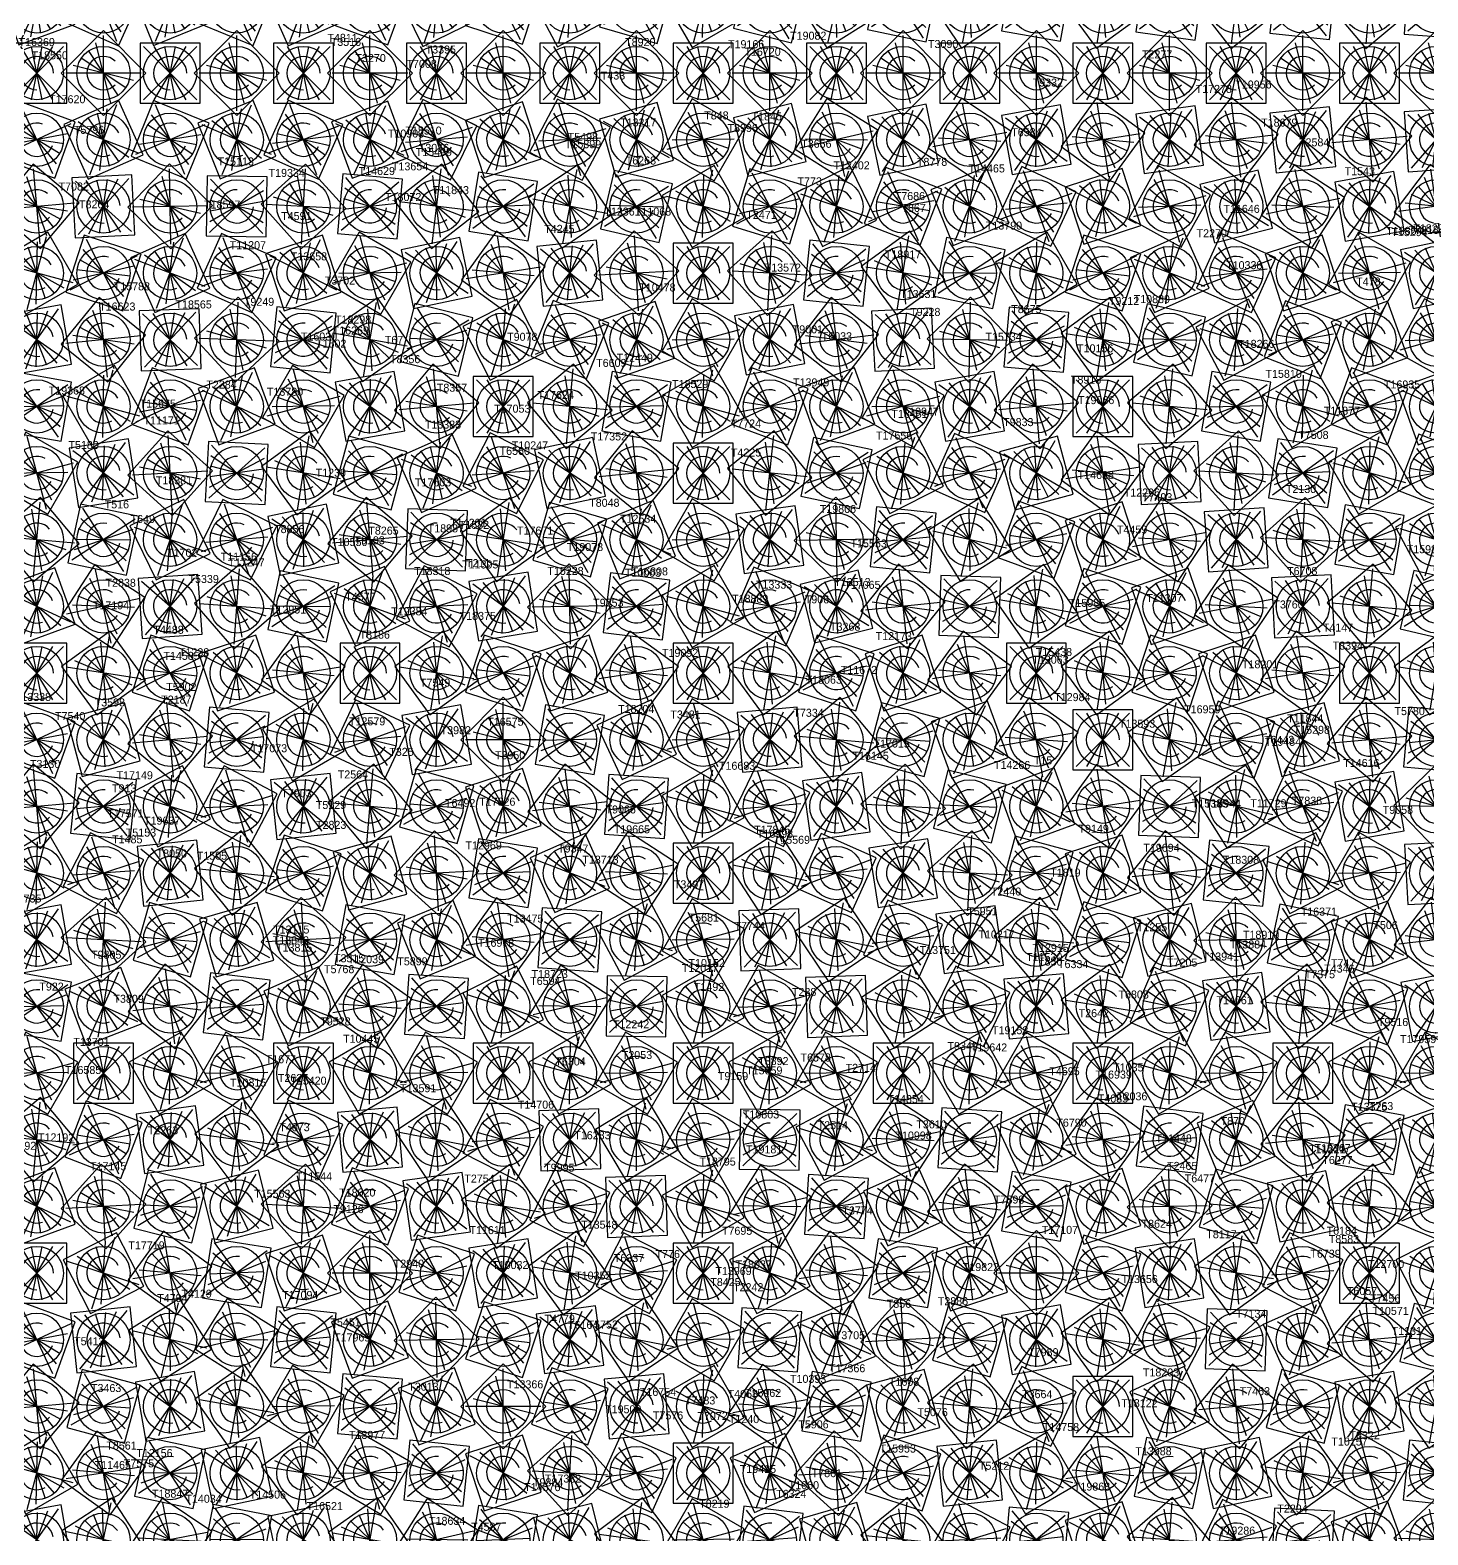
# Model space of a CAD drawing. Header units: metres. Extents: x -45 to 15052, y -45 to 15012.
# Drawn here: x 1990 to 4088, y 2307 to 4564 of the extents above; entities that cross this region are included whole.
import ezdxf

# ---------------------------------------------------------------- set-up
doc = ezdxf.new("R2010")
doc.units = ezdxf.units.M
for name, color, linetype in [('L0', 1, 'Continuous'), ('L1', 2, 'Continuous'), ('L10', 4, 'Continuous'), ('L11', 5, 'Continuous'), ('L2', 3, 'Continuous'), ('L3', 4, 'Continuous'), ('L4', 5, 'Continuous'), ('L5', 6, 'Continuous'), ('L6', 7, 'Continuous'), ('L7', 1, 'Continuous'), ('L8', 2, 'Continuous'), ('L9', 3, 'Continuous')]:
    doc.layers.add(name, color=color, linetype=linetype)

# ---------------------------------------------------------------- blocks, each defined once
blk = doc.blocks.new('CELL')
for p, q in [((-40, -40), (40, 40)), ((40, -40), (-40, 40)), ((-24, -40), (24, 40)), ((24, -40), (-24, 40)), ((-8, -40), (8, 40)), ((8, -40), (-8, 40))]:
    blk.add_line(p, q)
blk.add_lwpolyline([(-45, -45), (45, -45), (45, 45), (-45, 45)], close=True)
blk.add_circle((0, 0), 40)
blk.add_arc((0, 0), 25, 0, 270)

msp = doc.modelspace()

# ---------------------------------------------------------------- block references
at = {"layer": 'L0'}
for p, rotation in [((2600, 4600), 26), ((3800, 4600), 38), ((2700, 4500), 45), ((3900, 4500), 45), ((2800, 4400), 62), ((4000, 4400), 50), ((4100, 4300), 53), ((2900, 4300), 77.00000000000001), ((3100, 4100), 11), ((2000, 4000), 80), ((3200, 4000), 20), ((2100, 3900), 9), ((3300, 3900), 27), ((2200, 3800), 26), ((3400, 3800), 32), ((2300, 3700), 41), ((3500, 3700), 35), ((2400, 3600), 54), ((3600, 3600), 36), ((2500, 3500), 65), ((3700, 3500), 35), ((2600, 3400), 74), ((3800, 3400), 32), ((2700, 3300), 81), ((3900, 3300), 27), ((4000, 3200), 20), ((2800, 3200), 86.00000000000001), ((2900, 3100), 89), ((4100, 3100), 11), ((3100, 2900), 89), ((2000, 2800), 20), ((3200, 2800), 86.00000000000001), ((2100, 2700), 27), ((3300, 2700), 81), ((2200, 2600), 32), ((3400, 2600), 74), ((2300, 2500), 35), ((3500, 2500), 65), ((2400, 2400), 36), ((3600, 2400), 54), ((2500, 2300), 35), ((3700, 2300), 41)]:
    msp.add_blockref('CELL', p, dxfattribs=dict(at, rotation=rotation))
for p in [(3000, 4200), (3000, 3000)]:
    msp.add_blockref('CELL', p, dxfattribs=at)
at = {"layer": 'L1'}
for p, rotation in [((2700, 4600), 72), ((3900, 4600), 84), ((2900, 4400), 16), ((4100, 4400), 4), ((3000, 4300), 30), ((3100, 4200), 42), ((3200, 4100), 52.00000000000001), ((2000, 4100), 10), ((2100, 4000), 30), ((3300, 4000), 59.99999999999999), ((2200, 3900), 48), ((3400, 3900), 66), ((2300, 3800), 64), ((3500, 3800), 70), ((2400, 3700), 78), ((3600, 3700), 72), ((3700, 3600), 72), ((2600, 3500), 10), ((3800, 3500), 70), ((2700, 3400), 18), ((3900, 3400), 66), ((2800, 3300), 24), ((4000, 3300), 59.99999999999999), ((2900, 3200), 28), ((4100, 3200), 52.00000000000001), ((3000, 3100), 30), ((3100, 3000), 30), ((2000, 2900), 40), ((3200, 2900), 28), ((2100, 2800), 48), ((3300, 2800), 24), ((2200, 2700), 54), ((3400, 2700), 18), ((2300, 2600), 58), ((3500, 2600), 10), ((2400, 2500), 59.99999999999999), ((2500, 2400), 59.99999999999999), ((3700, 2400), 78), ((2600, 2300), 58), ((3800, 2300), 64)]:
    msp.add_blockref('CELL', p, dxfattribs=dict(at, rotation=rotation))
for p in [(2800, 4500), (4000, 4500), (2500, 3600), (3600, 2500)]:
    msp.add_blockref('CELL', p, dxfattribs=at)
at = {"layer": 'L10'}
for p, rotation in [((2400, 4600), 24), ((3600, 4600), 36), ((2500, 4500), 45), ((3700, 4500), 45), ((2600, 4400), 64), ((3800, 4400), 52.00000000000001), ((3900, 4300), 57.00000000000001), ((2700, 4300), 81), ((2800, 4200), 6), ((4000, 4200), 59.99999999999999), ((2900, 4100), 19), ((4100, 4100), 61), ((3000, 4000), 30), ((3100, 3900), 39), ((2000, 3800), 40), ((3200, 3800), 46), ((2100, 3700), 57.00000000000001), ((3300, 3700), 51), ((2200, 3600), 72), ((3400, 3600), 54), ((2300, 3500), 85), ((3500, 3500), 55), ((3600, 3400), 54), ((2400, 3400), 6), ((3700, 3300), 51), ((2500, 3300), 15), ((2600, 3200), 22), ((3800, 3200), 46), ((2700, 3100), 27), ((3900, 3100), 39), ((2800, 3000), 30), ((4000, 3000), 30), ((2900, 2900), 31), ((4100, 2900), 19), ((3000, 2800), 30), ((3100, 2700), 27), ((2000, 2600), 70), ((3200, 2600), 22), ((2100, 2500), 75.00000000000001), ((3300, 2500), 15), ((2200, 2400), 78), ((3400, 2400), 6), ((2300, 2300), 79), ((3500, 2300), 85)]:
    msp.add_blockref('CELL', p, dxfattribs=dict(at, rotation=rotation))
at = {"layer": 'L11'}
for p, rotation in [((2500, 4600), 70), ((3700, 4600), 82), ((2700, 4400), 18), ((3900, 4400), 6), ((2800, 4300), 34), ((4000, 4300), 10), ((2900, 4200), 48), ((4100, 4200), 12), ((3000, 4100), 59.99999999999999), ((3100, 4000), 70), ((2000, 3900), 59.99999999999999), ((3200, 3900), 78), ((2100, 3800), 78), ((3300, 3800), 84), ((2200, 3700), 4), ((3400, 3700), 87.99999999999999), ((2300, 3600), 18), ((2400, 3500), 30), ((2500, 3400), 40), ((3700, 3400), 87.99999999999999), ((2600, 3300), 48), ((3800, 3300), 84), ((2700, 3200), 54), ((3900, 3200), 78), ((2800, 3100), 58), ((4000, 3100), 70), ((2900, 3000), 59.99999999999999), ((4100, 3000), 59.99999999999999), ((3000, 2900), 59.99999999999999), ((3100, 2800), 58), ((3200, 2700), 54), ((3300, 2600), 48), ((2100, 2600), 6), ((2200, 2500), 10), ((3400, 2500), 40), ((3500, 2400), 30), ((2300, 2400), 12), ((2400, 2300), 12), ((3600, 2300), 18)]:
    msp.add_blockref('CELL', p, dxfattribs=dict(at, rotation=rotation))
for p in [(2600, 4500), (3800, 4500), (3500, 3600), (3600, 3500), (2000, 2700)]:
    msp.add_blockref('CELL', p, dxfattribs=at)
at = {"layer": 'L2'}
for p, rotation in [((2800, 4600), 28), ((4000, 4600), 40), ((2900, 4500), 45), ((4100, 4500), 45), ((3000, 4400), 59.99999999999999), ((3100, 4300), 73), ((2000, 4200), 30), ((3200, 4200), 84), ((2100, 4100), 51), ((3300, 4100), 3), ((2200, 4000), 70), ((3400, 4000), 10), ((3500, 3900), 15), ((2300, 3900), 87), ((2400, 3800), 12), ((3600, 3800), 18), ((2500, 3700), 25), ((3700, 3700), 19), ((2600, 3600), 36), ((3800, 3600), 18), ((2700, 3500), 45), ((3900, 3500), 15), ((2800, 3400), 52.00000000000001), ((4000, 3400), 10), ((2900, 3300), 57.00000000000001), ((4100, 3300), 3), ((3000, 3200), 59.99999999999999), ((3100, 3100), 61), ((2000, 3000), 59.99999999999999), ((3200, 3000), 59.99999999999999), ((2100, 2900), 68.99999999999999), ((3300, 2900), 57.00000000000001), ((2200, 2800), 76), ((3400, 2800), 52.00000000000001), ((3500, 2700), 45), ((2300, 2700), 81), ((2400, 2600), 84), ((3600, 2600), 36), ((3700, 2500), 25), ((2500, 2500), 85), ((2600, 2400), 84), ((3800, 2400), 12), ((2700, 2300), 81), ((3900, 2300), 87)]:
    msp.add_blockref('CELL', p, dxfattribs=dict(at, rotation=rotation))
at = {"layer": 'L3'}
for p, rotation in [((2900, 4600), 74), ((4100, 4600), 86.00000000000001), ((3100, 4400), 14), ((2000, 4300), 50), ((3200, 4300), 26), ((2100, 4200), 72), ((3300, 4200), 36), ((3400, 4100), 43.99999999999999), ((2200, 4100), 2), ((3500, 4000), 50), ((2300, 4000), 20), ((2400, 3900), 36), ((3600, 3900), 54), ((2500, 3800), 50), ((3700, 3800), 56), ((2600, 3700), 62), ((3800, 3700), 56), ((2700, 3600), 72), ((3900, 3600), 54), ((2800, 3500), 80), ((4000, 3500), 50), ((4100, 3400), 43.99999999999999), ((2900, 3400), 86.00000000000001), ((3100, 3200), 2), ((2000, 3100), 80), ((3200, 3100), 2), ((2200, 2900), 8), ((3400, 2900), 86.00000000000001), ((2300, 2800), 14), ((3500, 2800), 80), ((2400, 2700), 18), ((3600, 2700), 72), ((2500, 2600), 20), ((3700, 2600), 62), ((2600, 2500), 20), ((3800, 2500), 50), ((3900, 2400), 36), ((2700, 2400), 18), ((2800, 2300), 14), ((4000, 2300), 20)]:
    msp.add_blockref('CELL', p, dxfattribs=dict(at, rotation=rotation))
for p in [(3000, 4500), (3000, 3300), (2100, 3000), (3300, 3000)]:
    msp.add_blockref('CELL', p, dxfattribs=at)
at = {"layer": 'L4'}
for p, rotation in [((3000, 4600), 30), ((3100, 4500), 45), ((2000, 4400), 70), ((3200, 4400), 58), ((3300, 4300), 68.99999999999999), ((2100, 4300), 3), ((2200, 4200), 24), ((3400, 4200), 78), ((2300, 4100), 43.00000000000001), ((3500, 4100), 85), ((2400, 4000), 59.99999999999999), ((2500, 3900), 75.00000000000001), ((3700, 3900), 3), ((2600, 3800), 87.99999999999999), ((3800, 3800), 4), ((2700, 3700), 9), ((3900, 3700), 3), ((2800, 3600), 18), ((2900, 3500), 25), ((4100, 3500), 85), ((3000, 3400), 30), ((3100, 3300), 33), ((2000, 3200), 10), ((3200, 3200), 34), ((3300, 3100), 33), ((2100, 3100), 21), ((2200, 3000), 30), ((3400, 3000), 30), ((2300, 2900), 37), ((3500, 2900), 25), ((2400, 2800), 42), ((3600, 2800), 18), ((2500, 2700), 45), ((3700, 2700), 9), ((2600, 2600), 46), ((3800, 2600), 87.99999999999999), ((2700, 2500), 45), ((3900, 2500), 75.00000000000001), ((2800, 2400), 42), ((4000, 2400), 59.99999999999999), ((2900, 2300), 37), ((4100, 2300), 43.00000000000001)]:
    msp.add_blockref('CELL', p, dxfattribs=dict(at, rotation=rotation))
for p in [(3600, 4000), (4000, 3600)]:
    msp.add_blockref('CELL', p, dxfattribs=at)
at = {"layer": 'L5'}
for p, rotation in [((3100, 4600), 76), ((2100, 4400), 24), ((3300, 4400), 12), ((2200, 4300), 46), ((3400, 4300), 22), ((2300, 4200), 66), ((3500, 4200), 30), ((3600, 4100), 36), ((2400, 4100), 84), ((3700, 4000), 40), ((2500, 4000), 10), ((2600, 3900), 24), ((3800, 3900), 42), ((2700, 3800), 36), ((3900, 3800), 42), ((2800, 3700), 46), ((4000, 3700), 40), ((2900, 3600), 54), ((4100, 3600), 36), ((3000, 3500), 59.99999999999999), ((3100, 3400), 64), ((2000, 3300), 30), ((3200, 3300), 66), ((2100, 3200), 42), ((3300, 3200), 66), ((2200, 3100), 52.00000000000001), ((3400, 3100), 64), ((2300, 3000), 59.99999999999999), ((3500, 3000), 59.99999999999999), ((2400, 2900), 66), ((3600, 2900), 54), ((2500, 2800), 70), ((3700, 2800), 46), ((2600, 2700), 72), ((3800, 2700), 36), ((2700, 2600), 72), ((3900, 2600), 24), ((2800, 2500), 70), ((4000, 2500), 10), ((2900, 2400), 66), ((4100, 2400), 84), ((3000, 2300), 59.99999999999999)]:
    msp.add_blockref('CELL', p, dxfattribs=dict(at, rotation=rotation))
for p in [(2000, 4500), (3200, 4500)]:
    msp.add_blockref('CELL', p, dxfattribs=at)
at = {"layer": 'L6'}
for p, rotation in [((2000, 4600), 20), ((3200, 4600), 32), ((2100, 4500), 45), ((3300, 4500), 45), ((2200, 4400), 68), ((3400, 4400), 56), ((3500, 4300), 65), ((2300, 4300), 89), ((2400, 4200), 18), ((3600, 4200), 72), ((2500, 4100), 35), ((3700, 4100), 77.00000000000001), ((2600, 4000), 50), ((3800, 4000), 80), ((2700, 3900), 63), ((3900, 3900), 81), ((2800, 3800), 74), ((4000, 3800), 80), ((2900, 3700), 83.00000000000001), ((4100, 3700), 77.00000000000001), ((3100, 3500), 5), ((2000, 3400), 50), ((3200, 3400), 8), ((2100, 3300), 63), ((3300, 3300), 9), ((2200, 3200), 74), ((3400, 3200), 8), ((2300, 3100), 83.00000000000001), ((3500, 3100), 5), ((2500, 2900), 5), ((3700, 2900), 83.00000000000001), ((2600, 2800), 8), ((3800, 2800), 74), ((3900, 2700), 63), ((2700, 2700), 9), ((2800, 2600), 8), ((4000, 2600), 50), ((4100, 2500), 35), ((2900, 2500), 5), ((3100, 2300), 83.00000000000001)]:
    msp.add_blockref('CELL', p, dxfattribs=dict(at, rotation=rotation))
for p in [(3000, 3600), (2400, 3000), (3600, 3000), (3000, 2400)]:
    msp.add_blockref('CELL', p, dxfattribs=at)
at = {"layer": 'L7'}
for p, rotation in [((2100, 4600), 66), ((3300, 4600), 78), ((2300, 4400), 22), ((3500, 4400), 10), ((2400, 4300), 42), ((3600, 4300), 18), ((2500, 4200), 59.99999999999999), ((3700, 4200), 24), ((2600, 4100), 76), ((3800, 4100), 28), ((3900, 4000), 30), ((2800, 3900), 12), ((4000, 3900), 30), ((4100, 3800), 28), ((2900, 3800), 22), ((3000, 3700), 30), ((3100, 3600), 36), ((2000, 3500), 70), ((3200, 3500), 40), ((3300, 3400), 42), ((2100, 3400), 84), ((3400, 3300), 42), ((2200, 3300), 6), ((2300, 3200), 16), ((3500, 3200), 40), ((3600, 3100), 36), ((2400, 3100), 24), ((2500, 3000), 30), ((3700, 3000), 30), ((2600, 2900), 34), ((3800, 2900), 22), ((2700, 2800), 36), ((3900, 2800), 12), ((2800, 2700), 36), ((2900, 2600), 34), ((4100, 2600), 76), ((3000, 2500), 30), ((3100, 2400), 24), ((2000, 2300), 10), ((3200, 2300), 16)]:
    msp.add_blockref('CELL', p, dxfattribs=dict(at, rotation=rotation))
for p in [(2200, 4500), (3400, 4500), (2700, 4000), (4000, 2700)]:
    msp.add_blockref('CELL', p, dxfattribs=at)
at = {"layer": 'L8'}
for p, rotation in [((2200, 4600), 22), ((3400, 4600), 34), ((2300, 4500), 45), ((3500, 4500), 45), ((2400, 4400), 66), ((3600, 4400), 54), ((3700, 4300), 61), ((2500, 4300), 85), ((2600, 4200), 12), ((3800, 4200), 66), ((2700, 4100), 27), ((3900, 4100), 68.99999999999999), ((2800, 4000), 40), ((4000, 4000), 70), ((2900, 3900), 51), ((4100, 3900), 68.99999999999999), ((3000, 3800), 59.99999999999999), ((3100, 3700), 67.00000000000001), ((3200, 3600), 72), ((2100, 3500), 15), ((3300, 3500), 75.00000000000001), ((2200, 3400), 28), ((3400, 3400), 76), ((2300, 3300), 39), ((3500, 3300), 75.00000000000001), ((2400, 3200), 48), ((3600, 3200), 72), ((2500, 3100), 55), ((3700, 3100), 67.00000000000001), ((2600, 3000), 59.99999999999999), ((3800, 3000), 59.99999999999999), ((2700, 2900), 63), ((3900, 2900), 51), ((2800, 2800), 64), ((4000, 2800), 40), ((2900, 2700), 63), ((4100, 2700), 27), ((3000, 2600), 59.99999999999999), ((3100, 2500), 55), ((2000, 2400), 30), ((3200, 2400), 48), ((2100, 2300), 33), ((3300, 2300), 39)]:
    msp.add_blockref('CELL', p, dxfattribs=dict(at, rotation=rotation))
msp.add_blockref('CELL', (2000, 3600), dxfattribs=at)
at = {"layer": 'L9'}
for p, rotation in [((2300, 4600), 68), ((3500, 4600), 80), ((2500, 4400), 20), ((3700, 4400), 8), ((2600, 4300), 38), ((3800, 4300), 14), ((2700, 4200), 54), ((3900, 4200), 18), ((2800, 4100), 68), ((4000, 4100), 20), ((2900, 4000), 80), ((4100, 4000), 20), ((3100, 3800), 8), ((2000, 3700), 20), ((3200, 3700), 14), ((2100, 3600), 36), ((3300, 3600), 18), ((2200, 3500), 50), ((3400, 3500), 20), ((2300, 3400), 62), ((3500, 3400), 20), ((2400, 3300), 72), ((3600, 3300), 18), ((2500, 3200), 80), ((3700, 3200), 14), ((2600, 3100), 86.00000000000001), ((3800, 3100), 8), ((2800, 2900), 2), ((4000, 2900), 80), ((2900, 2800), 2), ((4100, 2800), 68), ((3100, 2600), 86.00000000000001), ((2000, 2500), 50), ((3200, 2500), 80), ((2100, 2400), 54), ((3300, 2400), 72), ((2200, 2300), 56), ((3400, 2300), 62)]:
    msp.add_blockref('CELL', p, dxfattribs=dict(at, rotation=rotation))
for p in [(2400, 4500), (3600, 4500), (3000, 3900), (2700, 3000), (3900, 3000), (3000, 2700)]:
    msp.add_blockref('CELL', p, dxfattribs=at)

# ---------------------------------------------------------------- texts
at = {"layer": 'L3'}
for s, p in [('T19082', (3130.5, 4550)), ('T16369', (1972.6, 4540.5)), ('T4811', (2436.1, 4546.8)), ('T3516', (2441.1, 4540.7)), ('T3395', (2583.5, 4529.3)), ('T8920', (2882.9, 4540.5)), ('T19166', (3037.3, 4537.3)), ('T16720', (3061.9, 4525.9)), ('T3090', (3337.4, 4537.5)), ('T18550', (1992.2, 4520.6)), ('T3270', (2478.2, 4516.5)), ('T7008', (2554.8, 4507.8)), ('T2277', (3658.5, 4521.9)), ('T433', (2846.4, 4490.3)), ('T9332', (3494.4, 4479.7)), ('T17278', (3739.1, 4470.2)), ('T19956', (3798.6, 4476.8)), ('T17620', (2018.5, 4454.7)), ('T13217', (2875.3, 4419.9)), ('T848', (3001.6, 4430.4)), ('T1845', (3072.7, 4429)), ('T18679', (3837.4, 4419.7)), ('T5796', (2055.6, 4408.8)), ('T10903', (2526.8, 4403.3)), ('T18510', (2553.1, 4407.8)), ('T5498', (2796.7, 4398.3)), ('T8996', (3036.6, 4411.6)), ('T6584', (3462.3, 4405.3)), ('T2584', (3894.2, 4390.1)), ('T15499', (2568.6, 4375.4)), ('T3076', (2573.2, 4381.8)), ('T15899', (2792.5, 4387.3)), ('T3656', (3147.1, 4387.9)), ('T15113', (2271.3, 4361.4)), ('T14629', (2483, 4347.1)), ('T13654', (2532.9, 4354)), ('T6268', (2883.8, 4362.8)), ('T12402', (3195.5, 4355.6)), ('T8778', (3320.8, 4360.8)), ('T14465', (3398.3, 4350.9)), ('T1543', (3962.7, 4346.7)), ('T7082', (2032.6, 4323.8)), ('T19334', (2347.8, 4344.2)), ('T773', (3141.6, 4331.5)), ('T18072', (2522.6, 4308)), ('T11843', (2594.1, 4318.4)), ('T7686', (3287.5, 4309.5)), ('T8264', (2063.3, 4297.1)), ('T18597', (2251, 4296.8)), ('T4591', (2366.7, 4279.5)), ('T12361', (2851.7, 4286.2)), ('T11068', (2897.5, 4286.2)), ('T2471', (3064.8, 4281.2)), ('T867', (3297.5, 4291.7)), ('T11646', (3780.8, 4290.3)), ('T4245', (2761.5, 4260.3)), ('T13790', (3424.2, 4265.2)), ('T1886', (4025.1, 4257.3)), ('T15294', (4032.8, 4255.4)), ('T7018', (4058.7, 4258.7)), ('T18224', (4065.8, 4261.1)), ('T11207', (2289.5, 4235.8)), ('T2270', (3740.5, 4253.7)), ('T13658', (2381.2, 4219)), ('T18917', (3272.7, 4221.9)), ('T13572', (3092.3, 4202.2)), ('T10338', (3784.8, 4205.8)), ('T15788', (2115.4, 4174.1)), ('T3702', (2432.1, 4182.7)), ('T10478', (2904.1, 4172.4)), ('T478', (3980, 4181.3)), ('T16623', (2093.5, 4143.8)), ('T18565', (2208.1, 4146.9)), ('T9249', (2310.7, 4150.9)), ('T13631', (3295.6, 4162.5)), ('T9212', (3608.9, 4152.1)), ('T10889', (3646.1, 4154.9)), ('T18298', (2447.4, 4124.3)), ('T9228', (3310.5, 4135.7)), ('T8675', (3462.3, 4139.9)), ('T16030', (2396.3, 4098.8)), ('T16269', (2444, 4107.8)), ('T9078', (2705.8, 4098.4)), ('T9001', (3134.4, 4109.6)), ('T6033', (3177.9, 4099.2)), ('T15734', (3423.6, 4098.5)), ('T1502', (2419, 4088.2)), ('T67', (2522.2, 4093.7)), ('T10156', (3561.1, 4081.1)), ('T18266', (3802.9, 4087.8)), ('T8356', (2530, 4064.8)), ('T6609', (2839.4, 4059.2)), ('T12449', (2870.1, 4067)), ('T13949', (3134.9, 4030)), ('T8918', (3551.9, 4034)), ('T15810', (3843.9, 4042.8)), ('T19368', (2017.8, 4017.8)), ('T2284', (2254.4, 4026.7)), ('T13780', (2345.3, 4015.9)), ('T8357', (2600.3, 4022)), ('T17624', (2751.5, 4011.1)), ('T18529', (2953.3, 4027.6)), ('T16935', (4021.7, 4026.9)), ('T15675', (2154.3, 3998.2)), ('T17053', (2686.3, 3990.6)), ('T10947', (3299.3, 3986.1)), ('T19066', (3562.6, 4003.4)), ('T11877', (3931.4, 3987.5)), ('T11171', (2160.1, 3972.9)), ('T13383', (2582.3, 3966.7)), ('T7724', (3041.4, 3968.3)), ('T18451', (3282.4, 3982.8)), ('T9833', (3450.2, 3970.4)), ('T17352', (2831.3, 3948.9)), ('T17656', (3259.3, 3950.3)), ('T7508', (3893.1, 3951.2)), ('T5180', (2047.4, 3936.1)), ('T6560', (2694.5, 3927.2)), ('T10247', (2712.8, 3935.6)), ('T4225', (3041.6, 3924.8)), ('T1239', (2418.5, 3894.5)), ('T18381', (2178.6, 3883.1)), ('T17603', (2567.3, 3880)), ('T14638', (3562, 3891)), ('T8048', (2828.9, 3849.4)), ('T12296', (3631.2, 3864.8)), ('T7493', (3658.5, 3857.8)), ('T2130', (3874.5, 3870.1)), ('T516', (2101.8, 3847)), ('T649', (2140.7, 3825.1)), ('T12534', (2875.2, 3825.5)), ('T19806', (3175, 3840.1)), ('T8856', (2356.1, 3809.9)), ('T8265', (2497.5, 3807.6)), ('T18987', (2586.6, 3811)), ('T14201', (2620.4, 3819.4)), ('T1582', (2633.2, 3816.3)), ('T17671', (2720.7, 3807.7)), ('T4459', (3621, 3809.2)), ('T10550', (2441.7, 3790.5)), ('T9103', (2476.7, 3793.2)), ('T19078', (2795.4, 3783.1)), ('T15553', (3221.1, 3788.4)), ('T1702', (2195.4, 3774.4)), ('T11156', (2275.9, 3768.5)), ('T17247', (2287.5, 3759.9)), ('T211', (2644.1, 3758.9)), ('T15983', (4055.8, 3779.8)), ('T5339', (2227.6, 3735.1)), ('T18318', (2566.2, 3747)), ('T11395', (2638.3, 3756.9)), ('T15228', (2766.2, 3747.2)), ('T10003', (2882.5, 3744.4)), ('T16808', (2892.7, 3746.5)), ('T6708', (3876.3, 3747)), ('T2838', (2103.1, 3729.4)), ('T13333', (3079.2, 3726.6)), ('T13513', (3196.8, 3730.5)), ('T17065', (3211.7, 3726.3)), ('T17194', (2084.1, 3695.6)), ('T4577', (2462.9, 3708.5)), ('T9753', (2834.9, 3699.4)), ('T18889', (3043.4, 3705.5)), ('T906', (3152.5, 3704.5)), ('T15985', (3548.8, 3699.3)), ('T11307', (3664.9, 3706.4)), ('T3760', (3855.7, 3696.9)), ('T12951', (2349.8, 3689.3)), ('T19384', (2531.8, 3686.5)), ('T18375', (2634.5, 3679.7)), ('T4488', (2174.9, 3658.9)), ('T8186', (2484.4, 3651.6)), ('T3268', (3190.4, 3663.5)), ('T12173', (3258.8, 3649.4)), ('T4147', (3929.9, 3662.3)), ('T1238', (2213.3, 3625.2)), ('T19092', (2938.2, 3624.3)), ('T15438', (3499.2, 3625.6)), ('T8394', (3944.7, 3635.2)), ('T14585', (2190, 3619.8)), ('T13063', (3494, 3614)), ('T18201', (3808.6, 3607.1)), ('T7549', (2575, 3579.6)), ('T18063', (3153.7, 3584)), ('T11672', (3206.5, 3598.7)), ('T13338', (1966.9, 3558.2)), ('T2187', (2186.6, 3554.2)), ('T5902', (2194.2, 3573.2)), ('T12984', (3526.8, 3557.9)), ('T3598', (2086.8, 3549.9)), ('T18204', (2872.3, 3540.1)), ('T3481', (2950.7, 3531.8)), ('T7334', (3135.4, 3534.4)), ('T16959', (3721.8, 3539.6)), ('T5780', (4037.5, 3536.9)), ('T7540', (2027.3, 3529.5)), ('T12579', (2468.5, 3521.5)), ('T16575', (2676, 3521)), ('T13593', (3624, 3518)), ('T11844', (3876.3, 3526)), ('T3982', (2606, 3508.3)), ('T17015', (3255.7, 3488.2)), ('T6443', (3841.6, 3493.8)), ('T19484', (3842.9, 3490.8)), ('T15298', (3886.2, 3508.9)), ('T17073', (2321.2, 3481.2)), ('T325', (2529, 3475.8)), ('T3950', (2687.5, 3470.7)), ('T16145', (3224.1, 3469.9)), ('T3130', (1989.7, 3457.6)), ('T2564', (2451.6, 3441.9)), ('T16683', (3023.7, 3454.9)), ('T14266', (3436.5, 3456.1)), ('T15', (3496.3, 3463)), ('T14616', (3960.6, 3459.1)), ('T913', (2112.9, 3421.1)), ('T17149', (2119.7, 3440.7)), ('T7903', (2367, 3413.7)), ('T6492', (2612.6, 3399)), ('T17826', (2663.8, 3401)), ('T15385', (3733.3, 3398.4)), ('T18944', (3752.8, 3398.1)), ('T11729', (3821.1, 3398.7)), ('T7838', (3883.4, 3402.6)), ('T17571', (2105.8, 3383.5)), ('T5129', (2418.7, 3396.1)), ('T9066', (2853.5, 3389.4)), ('T9058', (4019.8, 3388.8)), ('T5153', (2133.5, 3354.7)), ('T19637', (2160.9, 3372.6)), ('T2823', (2419, 3366.3)), ('T19665', (2865.8, 3359.6)), ('T17845', (3076.4, 3359)), ('T16998', (3080.6, 3352.9)), ('T9149', (3563.3, 3360.4)), ('T1485', (2113, 3344.6)), ('T12969', (2643.3, 3335.5)), ('T9347', (2782.2, 3330.8)), ('T15569', (3105.9, 3343.9)), ('T19694', (3660.6, 3331.9)), ('T8050', (2179.8, 3323.4)), ('T1505', (2240, 3320)), ('T18713', (2818.7, 3314.1)), ('T18308', (3779.9, 3313.9)), ('T1819', (3520.9, 3294.7)), ('T3497', (2956, 3277.1)), ('T2440', (3431.8, 3266.3)), ('T4735', (1961.4, 3255.8)), ('T13475', (2705.8, 3225.7)), ('T5681', (2978.2, 3227.2)), ('T5951', (3396.3, 3236.7)), ('T16371', (3896.8, 3236.2)), ('T506', (4005.9, 3216)), ('T18840', (2354, 3193.2)), ('T13115', (2354.6, 3209.3)), ('T7744', (3047.1, 3214.7)), ('T10217', (3413.1, 3201.9)), ('T1255', (3650.8, 3212.7)), ('T18910', (3810.1, 3201.5)), ('T9805', (2081.4, 3171.5)), ('T13815', (2359, 3182.1)), ('T16978', (2662.1, 3189.4)), ('T13751', (3324.9, 3178.6)), ('T12915', (3494.2, 3181.8)), ('T13884', (3790.4, 3186.9)), ('T5768', (2431, 3149.8)), ('T3515', (2446, 3166.2)), ('T12039', (2466.6, 3164.7)), ('T5899', (2541, 3161.6)), ('T12017', (2968, 3151.6)), ('T10152', (2978, 3159.1)), ('T11530', (3484.6, 3168)), ('T850', (3502.7, 3161.2)), ('T6334', (3532.5, 3157.4)), ('T7205', (3696.2, 3159.8)), ('T13941', (3749.7, 3168.8)), ('T4346', (3931.9, 3150.7)), ('T747', (3942.1, 3158.7)), ('T6594', (2740.4, 3132.2)), ('T18723', (2742.5, 3142.6)), ('T7375', (3902.8, 3142.2)), ('T922', (2003.8, 3123.7)), ('T3809', (2115, 3105.4)), ('T1492', (2986.1, 3123.2)), ('T288', (3133.3, 3115.6)), ('T6808', (3623.3, 3111.8)), ('T14061', (3770.3, 3103.3)), ('T2642', (3563.5, 3083.8)), ('T9528', (2425.4, 3071.4)), ('T12242', (2864.6, 3067.1)), ('T19153', (3433.5, 3058.2)), ('T9516', (4012.6, 3070.5)), ('T13701', (2054.8, 3040.7)), ('T10445', (2459.6, 3045.5)), ('T17959', (4045.7, 3044.9)), ('T1677', (2343.5, 3014.7)), ('T2053', (2877.9, 3021.1)), ('T6578', (3146.1, 3017.3)), ('T9349', (3366.7, 3034.6)), ('T19642', (3401.8, 3032.4)), ('T16585', (2042.3, 2998.6)), ('T6304', (2778.2, 3011.4)), ('T15059', (3064.5, 2998)), ('T8892', (3082.6, 3012)), ('T2714', (3213.8, 3001.8)), ('T4695', (3519.5, 2996.7)), ('T16939', (3588.9, 2991.7)), ('T1035', (3615.3, 3002.4)), ('T10315', (2290, 2979.6)), ('T2627', (2361.7, 2986.6)), ('T15420', (2380.4, 2982.6)), ('T13591', (2545.1, 2971.2)), ('T9159', (3022.1, 2989.4)), ('T14706', (2721.9, 2946.6)), ('T14854', (3276.7, 2954.9)), ('T4085', (3592.3, 2955.9)), ('T2036', (3621.1, 2959.1)), ('T10803', (3059.6, 2931.9)), ('T13325', (3972.5, 2943.4)), ('T763', (3999, 2944.5)), ('T2263', (2166.6, 2908.1)), ('T4873', (2364, 2912.8)), ('T16283', (2806.6, 2900.7)), ('T2514', (3171.8, 2915.7)), ('T10998', (3288.6, 2900.3)), ('T3610', (3319.9, 2917)), ('T6790', (3530, 2919.6)), ('T870', (3776.5, 2922)), ('T9492', (1953.6, 2884.9)), ('T12192', (2001.8, 2897.5)), ('T19181', (3064.3, 2879.5)), ('T11448', (3678.9, 2895.9)), ('T11221', (3909.4, 2879.8)), ('T18367', (3917.3, 2881.4)), ('T18795', (2994.4, 2861.2)), ('T2465', (3696.2, 2854.7)), ('T6277', (3929.2, 2863.6)), ('T17145', (2079.8, 2854.2)), ('T11544', (2388.7, 2839)), ('T2754', (2641.6, 2835.7)), ('T9995', (2761.3, 2852)), ('T6477', (3722.7, 2836.1)), ('T15563', (2326.2, 2813)), ('T18020', (2453.7, 2814.8)), ('T9126', (2445, 2789.9)), ('T3774', (3208.9, 2787.9)), ('T7898', (3436.5, 2804.2)), ('T13548', (2816.9, 2766.6)), ('T8624', (3657.9, 2767.9)), ('T11611', (2649.3, 2758.4)), ('T7695', (3028.2, 2757.4)), ('T17107', (3508.2, 2758.8)), ('T8117', (3755.1, 2752.2)), ('T6184', (3935.6, 2757.5)), ('T8583', (3938.9, 2745.1)), ('T17719', (2137.4, 2735.6)), ('T776', (2928.6, 2722.5)), ('T6739', (3911.3, 2723)), ('T2940', (2535.6, 2708.1)), ('T10032', (2683.4, 2706.1)), ('T6337', (2866, 2716.6)), ('T13969', (3018.3, 2697)), ('T18037', (3048.6, 2707)), ('T19822', (3389.6, 2703)), ('T12700', (3997.7, 2707.6)), ('T10352', (2807.9, 2690.3)), ('T8425', (3010.7, 2680.5)), ('T13656', (3627.8, 2685)), ('T4794', (2180.7, 2656.6)), ('T4129', (2217.1, 2663)), ('T17094', (2368.1, 2661.1)), ('T2242', (3044.9, 2672.8)), ('T2886', (3352.1, 2651.8)), ('T6057', (3966.1, 2667)), ('T7456', (4000.8, 2655.9)), ('T856', (3275.5, 2647.9)), ('T7134', (3799.7, 2633)), ('T10571', (4004.4, 2637.2)), ('T5451', (2440.6, 2620.1)), ('T4779', (2762, 2625.6)), ('T6164', (2797.2, 2616.3)), ('T5752', (2826.5, 2616.8)), ('T1131', (4033.2, 2607.2)), ('T5413', (2056, 2591.7)), ('T17969', (2446, 2597.4)), ('T3705', (3197.5, 2600.7)), ('T7989', (3487.8, 2575.3)), ('T17366', (3188.9, 2551.2)), ('T18203', (3659.9, 2545)), ('T3463', (2081.3, 2521.5)), ('T3013', (2557.4, 2523.6)), ('T13366', (2705.6, 2527.1)), ('T10393', (3130.3, 2535.3)), ('T1608', (3278.8, 2530.9)), ('T7463', (3805.2, 2516.8)), ('T16754', (2905, 2515.7)), ('T7483', (2972.7, 2502.9)), ('T4068', (3036.8, 2512.7)), ('T15962', (3062.7, 2514.2)), ('T3664', (3478.6, 2512.3)), ('T18122', (3627.5, 2498.8)), ('T19500', (2852.8, 2489.7)), ('T7576', (2924.6, 2480.4)), ('T7072', (2991.4, 2479.6)), ('T1240', (3038.6, 2474.9)), ('T5076', (3321.6, 2485.3)), ('T13977', (2468.4, 2451.2)), ('T5906', (3142.8, 2467)), ('T14758', (3509.8, 2463)), ('T8322', (3970, 2450.7)), ('T8561', (2104.3, 2435.2)), ('T15953', (3264.8, 2430.7)), ('T13988', (3648.6, 2426.7)), ('T10157', (3942.8, 2441.2)), ('T11465', (2086.8, 2406.1)), ('T7575', (2130.5, 2408.6)), ('T12156', (2149.3, 2424)), ('T5212', (3413.8, 2404.9)), ('T17382', (2762.5, 2385.7)), ('T19415', (3055, 2400.1)), ('T7861', (3162.8, 2393.8)), ('T18847', (2172.8, 2363)), ('T14506', (2319.5, 2361.7)), ('T14576', (2731.4, 2372.9)), ('T9884', (2744.6, 2380.2)), ('T6324', (3109.5, 2362.8)), ('T1060', (3128.4, 2375.8)), ('T19868', (3556.4, 2373.7)), ('T14034', (2223, 2355.4)), ('T16521', (2404.9, 2344.5)), ('T8219', (2994, 2348)), ('T2294', (3861.7, 2340.7)), ('T18634', (2588.6, 2322.3)), ('T4587', (2651.7, 2313.4)), ('T19286', (3774, 2307.7))]:
    msp.add_text(s, height=12, dxfattribs=at).set_placement(p)

doc.saveas('drawing.dxf')
